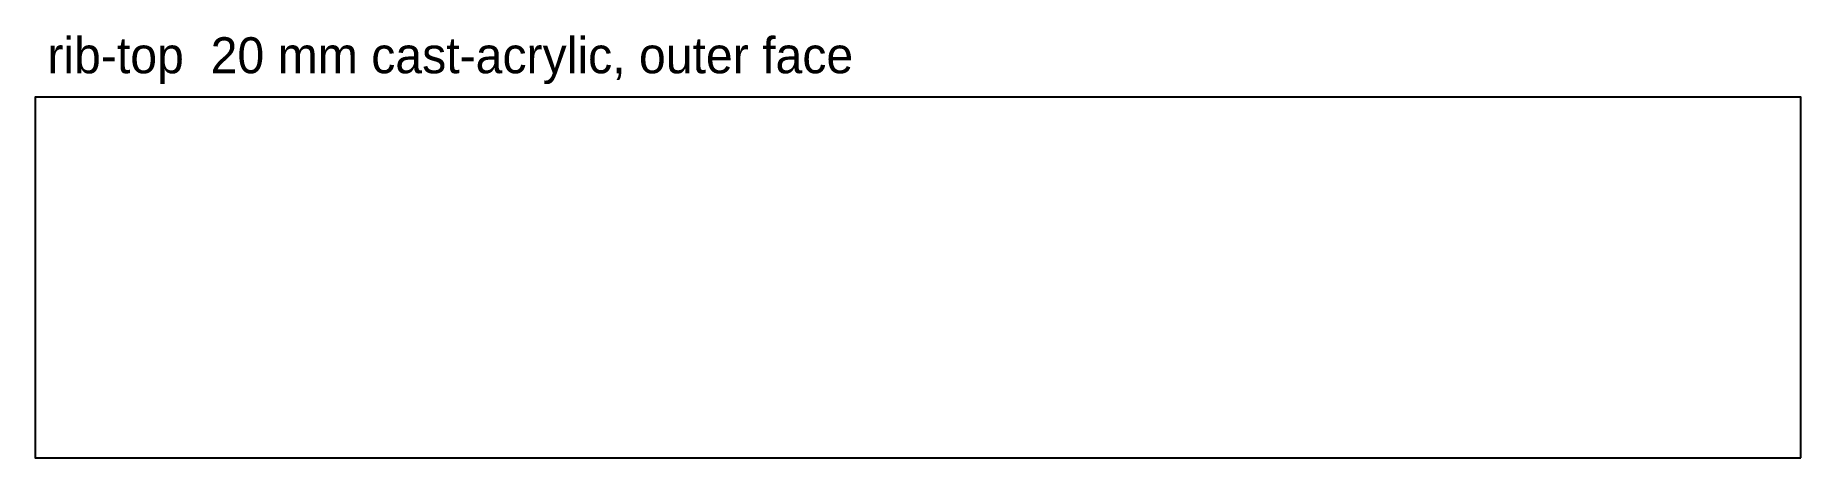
# Model space of a CAD drawing. Header units: millimetres. Extents: x 0 to 294, y 0 to 70.
import ezdxf

# ---------------------------------------------------------------- set-up
doc = ezdxf.new("R2010")
doc.units = ezdxf.units.MM
doc.layers.add('CUT_OUTSIDE', color=1, linetype='Continuous')
doc.layers.add('NOTES', color=7, linetype='Continuous')

msp = doc.modelspace()

# ---------------------------------------------------------------- linework, layer by layer
at = {"layer": 'CUT_OUTSIDE'}
msp.add_lwpolyline([(294, 0), (294, 60), (0, 60), (0, 0), (294, 0)], close=True, dxfattribs=at)

# ---------------------------------------------------------------- texts
at = {"layer": 'NOTES'}
msp.add_text('rib-top  20 mm cast-acrylic, outer face', height=6, dxfattribs=at).set_placement((2, 64))

doc.saveas('drawing.dxf')
